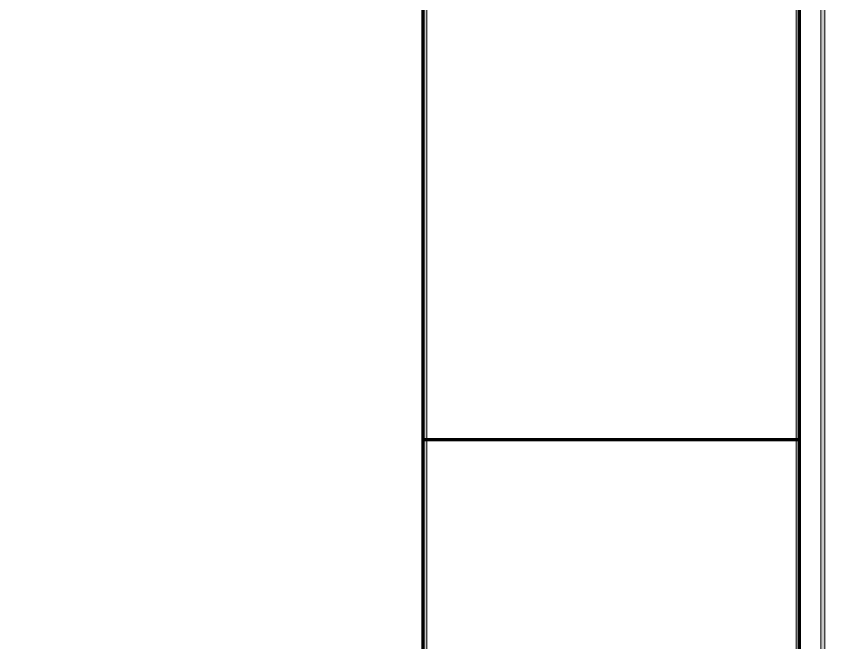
# Model space of a CAD drawing. Header units: metres. Extents: x -144 to 1000, y -717 to 29.
# Drawn here: x 78.59 to 86.39, y -618.95 to -612.91 of the extents above; entities that cross this region are included whole.
import ezdxf

# ---------------------------------------------------------------- set-up
doc = ezdxf.new("R2010")
doc.units = ezdxf.units.M
doc.layers.get('0').update_dxf_attribs({"color": 1})
for name, color, linetype, lineweight in [('G-ANNO-TTLB', 3, 'Continuous', 18), ('G-ANNO-TTLB-WIDE', 1, 'Continuous', 70), ('G-IMPT', 1, 'Continuous', 9)]:
    doc.layers.add(name, color=color, linetype=linetype, lineweight=lineweight)

# ---------------------------------------------------------------- blocks, each defined once
blk = doc.blocks.new('tarjeta de nathalie 00')
at = {"layer": 'G-IMPT', "lineweight": 9}
h = blk.add_hatch(color=3, dxfattribs=at)
h.paths.add_polyline_path([(-145.238879, -717.384885), (-145.210187, -717.384885), (-145.210187, -716.893552), (-145.210187, -716.799339), (-145.238879, -716.799339), (-145.238879, -716.893792)])
h.paths.add_polyline_path([(-145.209959, -716.799099), (-145.209959, -717.385099), (-145.239202, -717.385099), (-145.239202, -716.799099)])
h.paths.add_polyline_path([(-145.239019, -717.386799), (-145.208259, -717.386799), (-145.208259, -716.797399), (-145.239202, -716.797399), (-146.098659, -716.797399), (-146.098659, -717.386799)])
h.paths.add_polyline_path([(-145.207952, -716.797074), (-145.207952, -717.387099), (-146.098981, -717.387099), (-146.098981, -716.797074)])
at = {"layer": 'G-ANNO-TTLB', "color": 3}
for p, q in [((-145.207952, -717.387099), (-145.207952, -716.797074)), ((-145.207952, -717.387133), (-145.207952, -716.797074)), ((-145.208259, -716.797399), (-145.208259, -717.386799)), ((-145.239202, -716.799099), (-145.239202, -717.385099)), ((-145.209959, -717.385099), (-145.209959, -716.799099)), ((-145.238879, -717.384885), (-145.238879, -716.893792)), ((-145.210187, -716.893552), (-145.210187, -717.384885))]:
    blk.add_line(p, q, dxfattribs=at)
at = {"layer": 'G-ANNO-TTLB-WIDE', "color": 3}
for p, q in [((-145.239202, -716.799099), (-145.239202, -717.385099)), ((-145.209959, -716.799099), (-145.209959, -717.385099)), ((-145.209959, -716.941039), (-145.239202, -716.941039))]:
    blk.add_line(p, q, dxfattribs=at)

msp = doc.modelspace()

# ---------------------------------------------------------------- block references
at = {"xscale": 124.1004357506149, "yscale": 124.1004357506149, "zscale": 124.1004357506149}
msp.add_blockref('tarjeta de nathalie 00', (18106.7585, 88355.7042), dxfattribs=at)

doc.saveas('drawing.dxf')
